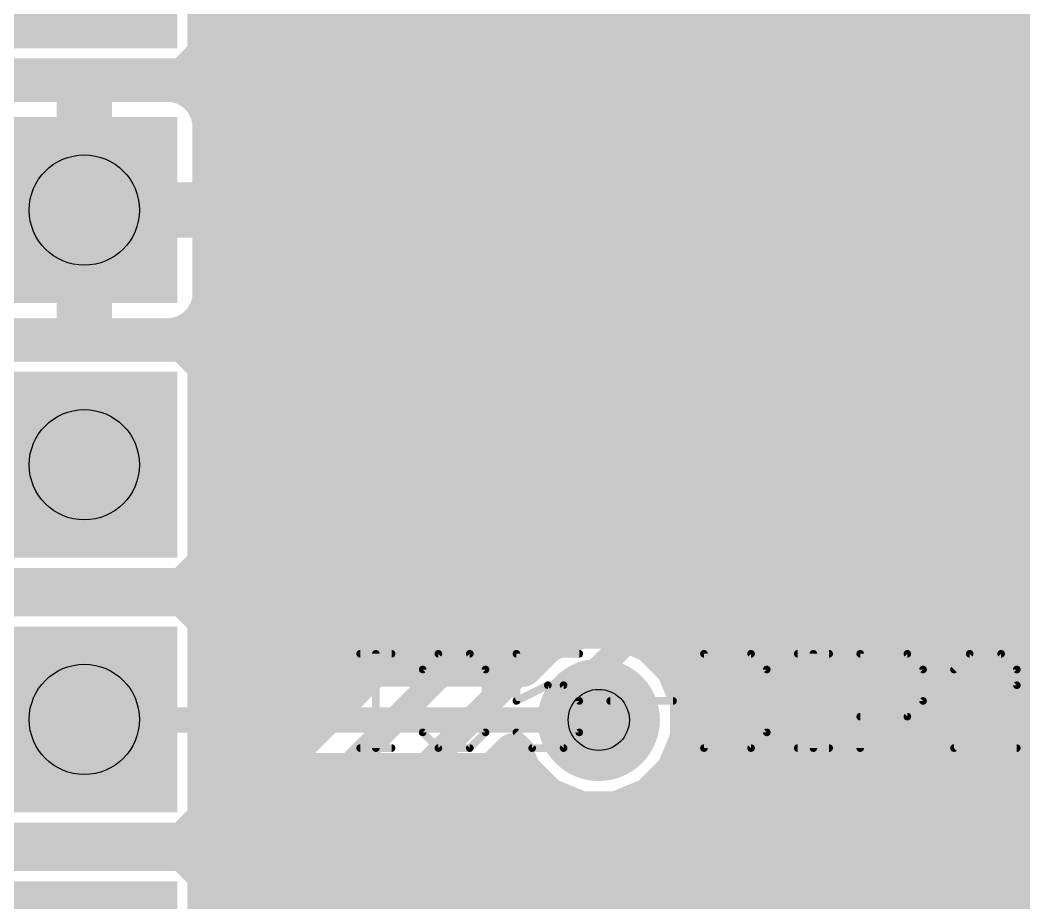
# Model space of a CAD drawing. Extents: x 0 to 10.8, y 0 to 6.1.
# Drawn here: x 4.3677 to 4.762, y 1.9032 to 2.2498 of the extents above; entities that cross this region are included whole.
import ezdxf

# ---------------------------------------------------------------- set-up
doc = ezdxf.new("R2010")
doc.units = 0
for name, color, linetype in [('1', 22, 'CONTINUOUS'), ('116', 253, 'CONTINUOUS'), ('16', 175, 'CONTINUOUS'), ('17', 82, 'CONTINUOUS'), ('18', 82, 'CONTINUOUS'), ('25', 253, 'CONTINUOUS'), ('29', 253, 'CONTINUOUS'), ('30', 253, 'CONTINUOUS'), ('44', 253, 'CONTINUOUS')]:
    doc.layers.add(name, color=color, linetype=linetype)

# ---------------------------------------------------------------- blocks, each defined once
blk = doc.blocks.new('SQUAREP')
blk.add_solid([(-0.5, -0.5), (0.5, -0.5), (-0.5, 0.5), (0.5, 0.5)])
blk = doc.blocks.new('ROUNDV')
at = {"const_width": 0.5}
blk.add_lwpolyline([(0, -0.25, 1), (0, 0.25, 1), (0, -0.25)], format="xyb", dxfattribs=at)

msp = doc.modelspace()

# ---------------------------------------------------------------- linework, layer by layer
at = {"layer": '1'}
for points, const_width in [([(5.229, 2.718697), (4.432996, 1.922693)], 0.016), ([(5.25, 2.71), (4.42, 1.88)], 0.01), ([(5.27, 2.7), (4.465, 1.895)], 0.01), ([(5.29, 2.69), (4.595, 1.995)], 0.01), ([(4.625299, 1.995606), (5.298693, 2.669)], 0.016), ([(4.44139, 2.236087), (4.44139, 2.314303)], 0.016), ([(4.44139, 2.256), (4.766303, 2.256)], 0.016), ([(4.44139, 2.24), (4.750303, 2.24)], 0.016), ([(4.43202, 2.226717), (4.44139, 2.236087)], 0.016), ([(4.353803, 2.226717), (4.43202, 2.226717)], 0.016), ([(4.390079, 2.225673), (4.358059, 2.225673)], 0.016), ([(4.390079, 2.178047), (4.390079, 2.225673)], 0.016), ([(4.390079, 2.224), (4.39574, 2.224)], 0.016), ([(4.427764, 2.225673), (4.39574, 2.225673)], 0.016), ([(4.39574, 2.225673), (4.39574, 2.178047)], 0.016), ([(4.432339, 2.224445), (4.427764, 2.225673)], 0.016), ([(4.436445, 2.222079), (4.432339, 2.224445)], 0.016), ([(4.433114, 2.224), (4.734303, 2.224)], 0.016), ([(4.439795, 2.218728), (4.436445, 2.222079)], 0.016), ([(4.442161, 2.214622), (4.439795, 2.218728)], 0.016), ([(4.44339, 2.210047), (4.442161, 2.214622)], 0.016), ([(4.44339, 2.178024), (4.44339, 2.210047)], 0.016), ([(4.390079, 2.208), (4.39574, 2.208)], 0.016), ([(4.44339, 2.208), (4.718303, 2.208)], 0.016), ([(4.390079, 2.192), (4.39574, 2.192)], 0.016), ([(4.44339, 2.192), (4.702303, 2.192)], 0.016), ([(4.342433, 2.178024), (4.390059, 2.178024)], 0.016), ([(4.390059, 2.178024), (4.390059, 2.172362)], 0.016), ([(4.39574, 2.178047), (4.390079, 2.178047)], 0.016), ([(4.395764, 2.172362), (4.395764, 2.178024)], 0.016), ([(4.395764, 2.178024), (4.44339, 2.178024)], 0.016), ([(4.34139, 2.176), (4.390059, 2.176)], 0.016), ([(4.395764, 2.176), (4.686303, 2.176)], 0.016), ([(4.390059, 2.172362), (4.342433, 2.172362)], 0.016), ([(4.390079, 2.124717), (4.390079, 2.172343)], 0.016), ([(4.390079, 2.172343), (4.39574, 2.172343)], 0.016), ([(4.39574, 2.172343), (4.39574, 2.124717)], 0.016), ([(4.44339, 2.172362), (4.395764, 2.172362)], 0.016), ([(4.44339, 2.140343), (4.44339, 2.172362)], 0.016), ([(4.390079, 2.16), (4.39574, 2.16)], 0.016), ([(4.44339, 2.16), (4.670303, 2.16)], 0.016), ([(4.390079, 2.144), (4.39574, 2.144)], 0.016), ([(4.44339, 2.144), (4.654303, 2.144)], 0.016), ([(4.442161, 2.135768), (4.44339, 2.140343)], 0.016), ([(4.439795, 2.131661), (4.442161, 2.135768)], 0.016), ([(4.436445, 2.128311), (4.439795, 2.131661)], 0.016), ([(4.390079, 2.128), (4.39574, 2.128)], 0.016), ([(4.427764, 2.124717), (4.432339, 2.125945)], 0.016), ([(4.432339, 2.125945), (4.436445, 2.128311)], 0.016), ([(4.435902, 2.128), (4.638303, 2.128)], 0.016), ([(4.757693, 2.128), (5.381752, 2.128)], 0.016), ([(4.43202, 2.123673), (4.353803, 2.123673)], 0.016), ([(4.358059, 2.124717), (4.390079, 2.124717)], 0.016), ([(4.39574, 2.124717), (4.427764, 2.124717)], 0.016), ([(4.44139, 2.114303), (4.43202, 2.123673)], 0.016), ([(4.44139, 2.036087), (4.44139, 2.114303)], 0.016), ([(4.44139, 2.112), (4.622303, 2.112)], 0.016), ([(4.741693, 2.112), (5.446846, 2.112)], 0.016), ([(4.44139, 2.096), (4.606303, 2.096)], 0.016), ([(4.725693, 2.096), (5.430846, 2.096)], 0.016), ([(4.44139, 2.08), (4.590303, 2.08)], 0.016), ([(4.709693, 2.08), (5.414846, 2.08)], 0.016), ([(4.44139, 2.064), (4.574303, 2.064)], 0.016), ([(4.693693, 2.064), (5.398846, 2.064)], 0.016), ([(4.44139, 2.048), (4.558303, 2.048)], 0.016), ([(4.677693, 2.048), (5.382846, 2.048)], 0.016), ([(4.43202, 2.026717), (4.44139, 2.036087)], 0.016), ([(4.437303, 2.032), (4.542303, 2.032)], 0.016), ([(4.661693, 2.032), (5.366846, 2.032)], 0.016), ([(4.353803, 2.026717), (4.43202, 2.026717)], 0.016), ([(4.43202, 2.023673), (4.353803, 2.023673)], 0.016), ([(4.44139, 2.014303), (4.43202, 2.023673)], 0.016), ([(4.439693, 2.016), (4.526303, 2.016)], 0.016), ([(4.645693, 2.016), (5.350846, 2.016)], 0.016), ([(4.44139, 1.936087), (4.44139, 2.014303)], 0.016), ([(4.44139, 2), (4.510303, 2)], 0.016), ([(4.629693, 2), (5.334846, 2)], 0.016), ([(4.625516, 1.99539), (4.625299, 1.995606)], 0.016), ([(4.630996, 1.982161), (4.625516, 1.99539)], 0.016), ([(4.595, 1.995), (4.595, 1.975)], 0.01), ([(4.44139, 1.984), (4.494303, 1.984)], 0.016), ([(4.630236, 1.984), (5.318846, 1.984)], 0.016), ([(4.630996, 1.967835), (4.630996, 1.982161)], 0.016), ([(4.44139, 1.968), (4.478303, 1.968)], 0.016), ([(4.625516, 1.954606), (4.630996, 1.967835)], 0.016), ([(4.630996, 1.968), (5.302846, 1.968)], 0.016), ([(4.485996, 1.886299), (4.5615, 1.961807)], 0.016), ([(4.5615, 1.961807), (4.56448, 1.954606)], 0.016), ([(4.44139, 1.952), (4.462303, 1.952)], 0.016), ([(4.551693, 1.952), (4.567087, 1.952)], 0.016), ([(4.56448, 1.954606), (4.574606, 1.94448)], 0.016), ([(4.61539, 1.94448), (4.625516, 1.954606)], 0.016), ([(4.622909, 1.952), (5.286846, 1.952)], 0.016), ([(4.574606, 1.94448), (4.587835, 1.939)], 0.016), ([(4.602161, 1.939), (4.61539, 1.94448)], 0.016), ([(4.43202, 1.926717), (4.44139, 1.936087)], 0.016), ([(4.587835, 1.939), (4.602161, 1.939)], 0.016), ([(4.441303, 1.936), (4.446303, 1.936)], 0.016), ([(4.535693, 1.936), (5.270846, 1.936)], 0.016), ([(4.353803, 1.926717), (4.43202, 1.926717)], 0.016), ([(4.43202, 1.923673), (4.353803, 1.923673)], 0.016), ([(4.432996, 1.922693), (4.43202, 1.923673)], 0.016), ([(4.519693, 1.92), (5.254846, 1.92)], 0.016), ([(4.503693, 1.904), (5.238846, 1.904)], 0.016)]:
    msp.add_lwpolyline(points, dxfattribs=dict(at, const_width=const_width))
for points, const_width in [([(4.44139, 2.26, 1), (4.44139, 2.252)], 0.008), ([(4.44139, 2.244, 1), (4.44139, 2.236)], 0.008), ([(4.750303, 2.236, 1), (4.750303, 2.244)], 0.008), ([(4.444218, 2.233258, 1), (4.438561, 2.238915)], 0.008), ([(4.43739, 2.236087, 1), (4.44539, 2.236087)], 0.008), ([(4.394079, 2.225673, 1), (4.386079, 2.225673)], 0.008), ([(4.390079, 2.228, 1), (4.390079, 2.22)], 0.008), ([(4.390079, 2.221673, 1), (4.390079, 2.229673)], 0.008), ([(4.39574, 2.229673, 1), (4.39574, 2.221673)], 0.008), ([(4.39974, 2.225673, 1), (4.39174, 2.225673)], 0.008), ([(4.39574, 2.22, 1), (4.39574, 2.228)], 0.008), ([(4.428801, 2.229536, 1), (4.426727, 2.22181)], 0.008), ([(4.427764, 2.221673, 1), (4.427764, 2.229673)], 0.008), ([(4.429191, 2.229545, 1), (4.434848, 2.223888)], 0.008), ([(4.434336, 2.227911, 1), (4.430342, 2.220979)], 0.008), ([(4.433114, 2.228, 1), (4.433114, 2.22)], 0.008), ([(4.431301, 2.220582, 1), (4.433376, 2.228308)], 0.008), ([(4.43202, 2.222717, 1), (4.43202, 2.230717)], 0.008), ([(4.734303, 2.22, 1), (4.734303, 2.228)], 0.008), ([(4.439273, 2.224907, 1), (4.433616, 2.21925)], 0.008), ([(4.434448, 2.218613, 1), (4.438442, 2.225545)], 0.008), ([(4.443261, 2.220725, 1), (4.436329, 2.216731)], 0.008), ([(4.436967, 2.2159, 1), (4.442624, 2.221557)], 0.008), ([(4.446025, 2.215659, 1), (4.438298, 2.213585)], 0.008), ([(4.438696, 2.212625, 1), (4.445627, 2.216619)], 0.008), ([(4.44739, 2.210047, 1), (4.43939, 2.210047)], 0.008), ([(4.390079, 2.212, 1), (4.390079, 2.204)], 0.008), ([(4.39574, 2.204, 1), (4.39574, 2.212)], 0.008), ([(4.44339, 2.212, 1), (4.44339, 2.204)], 0.008), ([(4.439527, 2.20901, 1), (4.447253, 2.211085)], 0.008), ([(4.718303, 2.204, 1), (4.718303, 2.212)], 0.008), ([(4.390079, 2.196, 1), (4.390079, 2.188)], 0.008), ([(4.39574, 2.188, 1), (4.39574, 2.196)], 0.008), ([(4.44339, 2.196, 1), (4.44339, 2.188)], 0.008), ([(4.702303, 2.188, 1), (4.702303, 2.196)], 0.008), ([(4.394059, 2.178024, 1), (4.386059, 2.178024)], 0.008), ([(4.390079, 2.182047, 1), (4.390079, 2.174047)], 0.008), ([(4.390059, 2.174024, 1), (4.390059, 2.182024)], 0.008), ([(4.399764, 2.178024, 1), (4.391764, 2.178024)], 0.008), ([(4.395764, 2.182024, 1), (4.395764, 2.174024)], 0.008), ([(4.39574, 2.174047, 1), (4.39574, 2.182047)], 0.008), ([(4.44339, 2.174024, 1), (4.44339, 2.182024)], 0.008), ([(4.386079, 2.178047, 1), (4.394079, 2.178047)], 0.008), ([(4.390059, 2.172, 1), (4.390059, 2.18)], 0.008), ([(4.39174, 2.178047, 1), (4.39974, 2.178047)], 0.008), ([(4.395764, 2.18, 1), (4.395764, 2.172)], 0.008), ([(4.43939, 2.178024, 1), (4.44739, 2.178024)], 0.008), ([(4.686303, 2.172, 1), (4.686303, 2.18)], 0.008), ([(4.394079, 2.172343, 1), (4.386079, 2.172343)], 0.008), ([(4.390079, 2.176343, 1), (4.390079, 2.168343)], 0.008), ([(4.390059, 2.168362, 1), (4.390059, 2.176362)], 0.008), ([(4.39974, 2.172343, 1), (4.39174, 2.172343)], 0.008), ([(4.395764, 2.176362, 1), (4.395764, 2.168362)], 0.008), ([(4.39574, 2.168343, 1), (4.39574, 2.176343)], 0.008), ([(4.44739, 2.172362, 1), (4.43939, 2.172362)], 0.008), ([(4.44339, 2.168362, 1), (4.44339, 2.176362)], 0.008), ([(4.386059, 2.172362, 1), (4.394059, 2.172362)], 0.008), ([(4.391764, 2.172362, 1), (4.399764, 2.172362)], 0.008), ([(4.390079, 2.164, 1), (4.390079, 2.156)], 0.008), ([(4.39574, 2.156, 1), (4.39574, 2.164)], 0.008), ([(4.44339, 2.164, 1), (4.44339, 2.156)], 0.008), ([(4.670303, 2.156, 1), (4.670303, 2.164)], 0.008), ([(4.390079, 2.148, 1), (4.390079, 2.14)], 0.008), ([(4.39574, 2.14, 1), (4.39574, 2.148)], 0.008), ([(4.44339, 2.148, 1), (4.44339, 2.14)], 0.008), ([(4.654303, 2.14, 1), (4.654303, 2.148)], 0.008), ([(4.447253, 2.139305, 1), (4.439527, 2.14138)], 0.008), ([(4.445627, 2.133771, 1), (4.438696, 2.137765)], 0.008), ([(4.43939, 2.140343, 1), (4.44739, 2.140343)], 0.008), ([(4.436329, 2.133658, 1), (4.443261, 2.129664)], 0.008), ([(4.442624, 2.128833, 1), (4.436967, 2.13449)], 0.008), ([(4.438298, 2.136805, 1), (4.446025, 2.13473)], 0.008), ([(4.390079, 2.132, 1), (4.390079, 2.124)], 0.008), ([(4.39574, 2.124, 1), (4.39574, 2.132)], 0.008), ([(4.430342, 2.129411, 1), (4.434336, 2.122479)], 0.008), ([(4.433376, 2.122082, 1), (4.431301, 2.129808)], 0.008), ([(4.435902, 2.132, 1), (4.435902, 2.124)], 0.008), ([(4.433616, 2.131139, 1), (4.439273, 2.125483)], 0.008), ([(4.438442, 2.124845, 1), (4.434448, 2.131777)], 0.008), ([(4.638303, 2.124, 1), (4.638303, 2.132)], 0.008), ([(4.757693, 2.132, 1), (4.757693, 2.124)], 0.008), ([(4.390079, 2.120717, 1), (4.390079, 2.128717)], 0.008), ([(4.39574, 2.128717, 1), (4.39574, 2.120717)], 0.008), ([(4.426727, 2.12858, 1), (4.428801, 2.120853)], 0.008), ([(4.427764, 2.120717, 1), (4.427764, 2.128717)], 0.008), ([(4.434848, 2.126502, 1), (4.429191, 2.120845)], 0.008), ([(4.43202, 2.119673, 1), (4.43202, 2.127673)], 0.008), ([(4.386079, 2.124717, 1), (4.394079, 2.124717)], 0.008), ([(4.39174, 2.124717, 1), (4.39974, 2.124717)], 0.008), ([(4.44539, 2.114303, 1), (4.43739, 2.114303)], 0.008), ([(4.44139, 2.116, 1), (4.44139, 2.108)], 0.008), ([(4.438561, 2.111475, 1), (4.444218, 2.117132)], 0.008), ([(4.622303, 2.108, 1), (4.622303, 2.116)], 0.008), ([(4.741693, 2.116, 1), (4.741693, 2.108)], 0.008), ([(4.44139, 2.1, 1), (4.44139, 2.092)], 0.008), ([(4.606303, 2.092, 1), (4.606303, 2.1)], 0.008), ([(4.725693, 2.1, 1), (4.725693, 2.092)], 0.008), ([(4.44139, 2.084, 1), (4.44139, 2.076)], 0.008), ([(4.590303, 2.076, 1), (4.590303, 2.084)], 0.008), ([(4.709693, 2.084, 1), (4.709693, 2.076)], 0.008), ([(4.44139, 2.068, 1), (4.44139, 2.06)], 0.008), ([(4.574303, 2.06, 1), (4.574303, 2.068)], 0.008), ([(4.693693, 2.068, 1), (4.693693, 2.06)], 0.008), ([(4.44139, 2.052, 1), (4.44139, 2.044)], 0.008), ([(4.558303, 2.044, 1), (4.558303, 2.052)], 0.008), ([(4.677693, 2.052, 1), (4.677693, 2.044)], 0.008), ([(4.444218, 2.033258, 1), (4.438561, 2.038915)], 0.008), ([(4.437303, 2.036, 1), (4.437303, 2.028)], 0.008), ([(4.43739, 2.036087, 1), (4.44539, 2.036087)], 0.008), ([(4.542303, 2.028, 1), (4.542303, 2.036)], 0.008), ([(4.661693, 2.036, 1), (4.661693, 2.028)], 0.008), ([(4.43202, 2.022717, 1), (4.43202, 2.030717)], 0.008), ([(4.429191, 2.029545, 1), (4.434848, 2.023888)], 0.008), ([(4.434848, 2.026502, 1), (4.429191, 2.020845)], 0.008), ([(4.43202, 2.019673, 1), (4.43202, 2.027673)], 0.008), ([(4.439693, 2.02, 1), (4.439693, 2.012)], 0.008), ([(4.526303, 2.012, 1), (4.526303, 2.02)], 0.008), ([(4.645693, 2.02, 1), (4.645693, 2.012)], 0.008), ([(4.44539, 2.014303, 1), (4.43739, 2.014303)], 0.008), ([(4.438561, 2.011475, 1), (4.444218, 2.017132)], 0.008), ([(4.44139, 2.004, 1), (4.44139, 1.996)], 0.008), ([(4.510303, 1.996, 1), (4.510303, 2.004)], 0.008), ([(4.629693, 2.004, 1), (4.629693, 1.996)], 0.008), ([(4.628128, 1.998435, 1), (4.622471, 1.992778)], 0.008), ([(4.629211, 1.996921, 1), (4.62182, 1.993859)], 0.008), ([(4.5975, 1.995, 1), (4.5925, 1.995)], 0.005), ([(4.593232, 1.996768, 1), (4.596768, 1.993232)], 0.005), ([(4.622471, 1.998435, 1), (4.628128, 1.992778)], 0.008), ([(4.622687, 1.992561, 1), (4.628344, 1.998218)], 0.008), ([(4.44139, 1.988, 1), (4.44139, 1.98)], 0.008), ([(4.494303, 1.98, 1), (4.494303, 1.988)], 0.008), ([(4.630236, 1.988, 1), (4.630236, 1.98)], 0.008), ([(4.634996, 1.982161, 1), (4.626996, 1.982161)], 0.008), ([(4.627301, 1.98063, 1), (4.634691, 1.983692)], 0.008), ([(4.44139, 1.972, 1), (4.44139, 1.964)], 0.008), ([(4.478303, 1.964, 1), (4.478303, 1.972)], 0.008), ([(4.5925, 1.975, 1), (4.5975, 1.975)], 0.005), ([(4.630996, 1.972, 1), (4.630996, 1.964)], 0.008), ([(4.634691, 1.966304, 1), (4.627301, 1.969366)], 0.008), ([(4.626996, 1.967835, 1), (4.634996, 1.967835)], 0.008), ([(4.565196, 1.963337, 1), (4.557804, 1.960277)], 0.008), ([(4.564329, 1.958979, 1), (4.558671, 1.964635)], 0.008), ([(4.44139, 1.956, 1), (4.44139, 1.948)], 0.008), ([(4.462303, 1.948, 1), (4.462303, 1.956)], 0.008), ([(4.551693, 1.956, 1), (4.551693, 1.948)], 0.008), ([(4.567309, 1.957435, 1), (4.561652, 1.951778)], 0.008), ([(4.560784, 1.953077, 1), (4.568176, 1.956136)], 0.008), ([(4.567087, 1.948, 1), (4.567087, 1.956)], 0.008), ([(4.622909, 1.956, 1), (4.622909, 1.948)], 0.008), ([(4.62182, 1.956137, 1), (4.629211, 1.953075)], 0.008), ([(4.628344, 1.951778, 1), (4.622687, 1.957435)], 0.008), ([(4.576137, 1.948176, 1), (4.573075, 1.940785)], 0.008), ([(4.616921, 1.940785, 1), (4.613859, 1.948176)], 0.008), ([(4.571778, 1.941652, 1), (4.577435, 1.947309)], 0.008), ([(4.612561, 1.947309, 1), (4.618218, 1.941652)], 0.008), ([(4.444218, 1.933258, 1), (4.438561, 1.938915)], 0.008), ([(4.587835, 1.943, 1), (4.587835, 1.935)], 0.008), ([(4.586304, 1.935305, 1), (4.589366, 1.942695)], 0.008), ([(4.60063, 1.942695, 1), (4.603692, 1.935305)], 0.008), ([(4.602161, 1.935, 1), (4.602161, 1.943)], 0.008), ([(4.441303, 1.94, 1), (4.441303, 1.932)], 0.008), ([(4.43739, 1.936087, 1), (4.44539, 1.936087)], 0.008), ([(4.446303, 1.932, 1), (4.446303, 1.94)], 0.008), ([(4.535693, 1.94, 1), (4.535693, 1.932)], 0.008), ([(4.429191, 1.929545, 1), (4.434848, 1.923888)], 0.008), ([(4.43202, 1.922717, 1), (4.43202, 1.930717)], 0.008), ([(4.434854, 1.926496, 1), (4.429186, 1.92085)], 0.008), ([(4.430168, 1.925521, 1), (4.435824, 1.919864)], 0.008), ([(4.430162, 1.91987, 1), (4.43583, 1.925516)], 0.008), ([(4.43202, 1.919673, 1), (4.43202, 1.927673)], 0.008), ([(4.519693, 1.924, 1), (4.519693, 1.916)], 0.008), ([(4.503693, 1.908, 1), (4.503693, 1.9)], 0.008)]:
    msp.add_lwpolyline(points, format="xyb", dxfattribs=dict(at, const_width=const_width))
at = {"layer": '116'}
for points, const_width in [([(4.392913, 2.160433, 1), (4.392913, 2.189961, 1), (4.392913, 2.160433)], 0.017717), ([(4.392913, 2.060433, 1), (4.392913, 2.089961, 1), (4.392913, 2.060433)], 0.017717), ([(4.392913, 1.960433, 1), (4.392913, 1.989961, 1), (4.392913, 1.960433)], 0.017717), ([(4.595, 1.965079, 1), (4.595, 1.984921, 1), (4.595, 1.965079)], 0.008071)]:
    msp.add_lwpolyline(points, format="xyb", dxfattribs=dict(at, const_width=const_width))
at = {"layer": '16'}
for points, const_width in [([(4.44139, 2.236087), (4.44139, 2.314303)], 0.016), ([(4.44139, 2.256), (5.27, 2.256)], 0.016), ([(4.44139, 2.24), (5.270665, 2.24)], 0.016), ([(4.43202, 2.226717), (4.44139, 2.236087)], 0.016), ([(4.353803, 2.226717), (4.43202, 2.226717)], 0.016), ([(4.390079, 2.225673), (4.358059, 2.225673)], 0.016), ([(4.390079, 2.178047), (4.390079, 2.225673)], 0.016), ([(4.390079, 2.224), (4.39574, 2.224)], 0.016), ([(4.427764, 2.225673), (4.39574, 2.225673)], 0.016), ([(4.39574, 2.225673), (4.39574, 2.178047)], 0.016), ([(4.432339, 2.224445), (4.427764, 2.225673)], 0.016), ([(4.436445, 2.222079), (4.432339, 2.224445)], 0.016), ([(4.433114, 2.224), (5.274953, 2.224)], 0.016), ([(4.439795, 2.218728), (4.436445, 2.222079)], 0.016), ([(4.442161, 2.214622), (4.439795, 2.218728)], 0.016), ([(4.44339, 2.210047), (4.442161, 2.214622)], 0.016), ([(4.44339, 2.178024), (4.44339, 2.210047)], 0.016), ([(4.390079, 2.208), (4.39574, 2.208)], 0.016), ([(4.44339, 2.208), (5.279441, 2.208)], 0.016), ([(4.390079, 2.192), (4.39574, 2.192)], 0.016), ([(4.44339, 2.192), (5.288681, 2.192)], 0.016), ([(4.342433, 2.178024), (4.390059, 2.178024)], 0.016), ([(4.390059, 2.178024), (4.390059, 2.172362)], 0.016), ([(4.39574, 2.178047), (4.390079, 2.178047)], 0.016), ([(4.395764, 2.172362), (4.395764, 2.178024)], 0.016), ([(4.395764, 2.178024), (4.44339, 2.178024)], 0.016), ([(4.34139, 2.176), (4.390059, 2.176)], 0.016), ([(4.395764, 2.176), (5.298906, 2.176)], 0.016), ([(4.390059, 2.172362), (4.342433, 2.172362)], 0.016), ([(4.390079, 2.124717), (4.390079, 2.172343)], 0.016), ([(4.390079, 2.172343), (4.39574, 2.172343)], 0.016), ([(4.39574, 2.172343), (4.39574, 2.124717)], 0.016), ([(4.44339, 2.172362), (4.395764, 2.172362)], 0.016), ([(4.44339, 2.140343), (4.44339, 2.172362)], 0.016), ([(4.390079, 2.16), (4.39574, 2.16)], 0.016), ([(4.44339, 2.16), (5.314906, 2.16)], 0.016), ([(4.390079, 2.144), (4.39574, 2.144)], 0.016), ([(4.44339, 2.144), (5.337909, 2.144)], 0.016), ([(4.442161, 2.135768), (4.44339, 2.140343)], 0.016), ([(4.439795, 2.131661), (4.442161, 2.135768)], 0.016), ([(4.436445, 2.128311), (4.439795, 2.131661)], 0.016), ([(4.390079, 2.128), (4.39574, 2.128)], 0.016), ([(4.427764, 2.124717), (4.432339, 2.125945)], 0.016), ([(4.432339, 2.125945), (4.436445, 2.128311)], 0.016), ([(4.435902, 2.128), (5.381752, 2.128)], 0.016), ([(4.43202, 2.123673), (4.353803, 2.123673)], 0.016), ([(4.358059, 2.124717), (4.390079, 2.124717)], 0.016), ([(4.39574, 2.124717), (4.427764, 2.124717)], 0.016), ([(4.44139, 2.114303), (4.43202, 2.123673)], 0.016), ([(4.44139, 2.036087), (4.44139, 2.114303)], 0.016), ([(4.44139, 2.112), (7.978299, 2.112)], 0.016), ([(4.44139, 2.096), (7.994299, 2.096)], 0.016), ([(4.44139, 2.08), (8.010299, 2.08)], 0.016), ([(4.44139, 2.064), (8.026299, 2.064)], 0.016), ([(4.44139, 2.048), (8.042299, 2.048)], 0.016), ([(4.43202, 2.026717), (4.44139, 2.036087)], 0.016), ([(4.437303, 2.032), (8.058299, 2.032)], 0.016), ([(4.353803, 2.026717), (4.43202, 2.026717)], 0.016), ([(4.43202, 2.023673), (4.353803, 2.023673)], 0.016), ([(4.44139, 2.014303), (4.43202, 2.023673)], 0.016), ([(4.439693, 2.016), (8.074299, 2.016)], 0.016), ([(4.44139, 1.995996), (4.44139, 2.014303)], 0.016), ([(4.587835, 2.010996), (4.574606, 2.005516)], 0.016), ([(4.602161, 2.010996), (4.587835, 2.010996)], 0.016), ([(4.61539, 2.005516), (4.602161, 2.010996)], 0.016), ([(4.574606, 2.005516), (4.565087, 1.995996)], 0.016), ([(4.625516, 1.99539), (4.61539, 2.005516)], 0.016), ([(4.44139, 2), (4.569091, 2)], 0.016), ([(4.620906, 2), (8.090299, 2)], 0.016), ([(4.565087, 1.995996), (4.44139, 1.995996)], 0.016), ([(4.630996, 1.982161), (4.625516, 1.99539)], 0.016), ([(4.630236, 1.984), (8.106299, 1.984)], 0.016), ([(4.630996, 1.967835), (4.630996, 1.982161)], 0.016), ([(4.395, 1.975), (4.392913, 1.975197)], 0.01), ([(4.595, 1.975), (4.395, 1.975)], 0.01), ([(4.625516, 1.954606), (4.630996, 1.967835)], 0.016), ([(4.630996, 1.968), (8.122299, 1.968)], 0.016), ([(4.44139, 1.936087), (4.44139, 1.954)], 0.016), ([(4.44139, 1.954), (4.565087, 1.954)], 0.016), ([(4.44139, 1.952), (4.567087, 1.952)], 0.016), ([(4.565087, 1.954), (4.574606, 1.94448)], 0.016), ([(4.61539, 1.94448), (4.625516, 1.954606)], 0.016), ([(4.622909, 1.952), (8.138299, 1.952)], 0.016), ([(4.574606, 1.94448), (4.587835, 1.939)], 0.016), ([(4.602161, 1.939), (4.61539, 1.94448)], 0.016), ([(4.43202, 1.926717), (4.44139, 1.936087)], 0.016), ([(4.587835, 1.939), (4.602161, 1.939)], 0.016), ([(4.441303, 1.936), (8.154299, 1.936)], 0.016), ([(4.353803, 1.926717), (4.43202, 1.926717)], 0.016), ([(4.43202, 1.923673), (4.353803, 1.923673)], 0.016), ([(4.44139, 1.914303), (4.43202, 1.923673)], 0.016), ([(4.435693, 1.92), (8.170299, 1.92)], 0.016), ([(4.44139, 1.836087), (4.44139, 1.914303)], 0.016), ([(4.44139, 1.904), (8.186299, 1.904)], 0.016)]:
    msp.add_lwpolyline(points, dxfattribs=dict(at, const_width=const_width))
for points, const_width in [([(4.44139, 2.26, 1), (4.44139, 2.252)], 0.008), ([(4.44139, 2.244, 1), (4.44139, 2.236)], 0.008), ([(4.444218, 2.233258, 1), (4.438561, 2.238915)], 0.008), ([(4.43739, 2.236087, 1), (4.44539, 2.236087)], 0.008), ([(4.394079, 2.225673, 1), (4.386079, 2.225673)], 0.008), ([(4.390079, 2.228, 1), (4.390079, 2.22)], 0.008), ([(4.390079, 2.221673, 1), (4.390079, 2.229673)], 0.008), ([(4.39574, 2.229673, 1), (4.39574, 2.221673)], 0.008), ([(4.39974, 2.225673, 1), (4.39174, 2.225673)], 0.008), ([(4.39574, 2.22, 1), (4.39574, 2.228)], 0.008), ([(4.428801, 2.229536, 1), (4.426727, 2.22181)], 0.008), ([(4.427764, 2.221673, 1), (4.427764, 2.229673)], 0.008), ([(4.429191, 2.229545, 1), (4.434848, 2.223888)], 0.008), ([(4.434336, 2.227911, 1), (4.430342, 2.220979)], 0.008), ([(4.433114, 2.228, 1), (4.433114, 2.22)], 0.008), ([(4.431301, 2.220582, 1), (4.433376, 2.228308)], 0.008), ([(4.43202, 2.222717, 1), (4.43202, 2.230717)], 0.008), ([(4.439273, 2.224907, 1), (4.433616, 2.21925)], 0.008), ([(4.434448, 2.218613, 1), (4.438442, 2.225545)], 0.008), ([(4.443261, 2.220725, 1), (4.436329, 2.216731)], 0.008), ([(4.436967, 2.2159, 1), (4.442624, 2.221557)], 0.008), ([(4.446025, 2.215659, 1), (4.438298, 2.213585)], 0.008), ([(4.438696, 2.212625, 1), (4.445627, 2.216619)], 0.008), ([(4.44739, 2.210047, 1), (4.43939, 2.210047)], 0.008), ([(4.390079, 2.212, 1), (4.390079, 2.204)], 0.008), ([(4.39574, 2.204, 1), (4.39574, 2.212)], 0.008), ([(4.44339, 2.212, 1), (4.44339, 2.204)], 0.008), ([(4.439527, 2.20901, 1), (4.447253, 2.211085)], 0.008), ([(4.390079, 2.196, 1), (4.390079, 2.188)], 0.008), ([(4.39574, 2.188, 1), (4.39574, 2.196)], 0.008), ([(4.44339, 2.196, 1), (4.44339, 2.188)], 0.008), ([(4.394059, 2.178024, 1), (4.386059, 2.178024)], 0.008), ([(4.390079, 2.182047, 1), (4.390079, 2.174047)], 0.008), ([(4.390059, 2.174024, 1), (4.390059, 2.182024)], 0.008), ([(4.399764, 2.178024, 1), (4.391764, 2.178024)], 0.008), ([(4.395764, 2.182024, 1), (4.395764, 2.174024)], 0.008), ([(4.39574, 2.174047, 1), (4.39574, 2.182047)], 0.008), ([(4.44339, 2.174024, 1), (4.44339, 2.182024)], 0.008), ([(4.386079, 2.178047, 1), (4.394079, 2.178047)], 0.008), ([(4.390059, 2.172, 1), (4.390059, 2.18)], 0.008), ([(4.39174, 2.178047, 1), (4.39974, 2.178047)], 0.008), ([(4.395764, 2.18, 1), (4.395764, 2.172)], 0.008), ([(4.43939, 2.178024, 1), (4.44739, 2.178024)], 0.008), ([(4.394079, 2.172343, 1), (4.386079, 2.172343)], 0.008), ([(4.390079, 2.176343, 1), (4.390079, 2.168343)], 0.008), ([(4.390059, 2.168362, 1), (4.390059, 2.176362)], 0.008), ([(4.39974, 2.172343, 1), (4.39174, 2.172343)], 0.008), ([(4.395764, 2.176362, 1), (4.395764, 2.168362)], 0.008), ([(4.39574, 2.168343, 1), (4.39574, 2.176343)], 0.008), ([(4.44739, 2.172362, 1), (4.43939, 2.172362)], 0.008), ([(4.44339, 2.168362, 1), (4.44339, 2.176362)], 0.008), ([(4.386059, 2.172362, 1), (4.394059, 2.172362)], 0.008), ([(4.391764, 2.172362, 1), (4.399764, 2.172362)], 0.008), ([(4.390079, 2.164, 1), (4.390079, 2.156)], 0.008), ([(4.39574, 2.156, 1), (4.39574, 2.164)], 0.008), ([(4.44339, 2.164, 1), (4.44339, 2.156)], 0.008), ([(4.390079, 2.148, 1), (4.390079, 2.14)], 0.008), ([(4.39574, 2.14, 1), (4.39574, 2.148)], 0.008), ([(4.44339, 2.148, 1), (4.44339, 2.14)], 0.008), ([(4.447253, 2.139305, 1), (4.439527, 2.14138)], 0.008), ([(4.445627, 2.133771, 1), (4.438696, 2.137765)], 0.008), ([(4.43939, 2.140343, 1), (4.44739, 2.140343)], 0.008), ([(4.436329, 2.133658, 1), (4.443261, 2.129664)], 0.008), ([(4.442624, 2.128833, 1), (4.436967, 2.13449)], 0.008), ([(4.438298, 2.136805, 1), (4.446025, 2.13473)], 0.008), ([(4.390079, 2.132, 1), (4.390079, 2.124)], 0.008), ([(4.39574, 2.124, 1), (4.39574, 2.132)], 0.008), ([(4.430342, 2.129411, 1), (4.434336, 2.122479)], 0.008), ([(4.433376, 2.122082, 1), (4.431301, 2.129808)], 0.008), ([(4.435902, 2.132, 1), (4.435902, 2.124)], 0.008), ([(4.433616, 2.131139, 1), (4.439273, 2.125483)], 0.008), ([(4.438442, 2.124845, 1), (4.434448, 2.131777)], 0.008), ([(4.390079, 2.120717, 1), (4.390079, 2.128717)], 0.008), ([(4.39574, 2.128717, 1), (4.39574, 2.120717)], 0.008), ([(4.426727, 2.12858, 1), (4.428801, 2.120853)], 0.008), ([(4.427764, 2.120717, 1), (4.427764, 2.128717)], 0.008), ([(4.434848, 2.126502, 1), (4.429191, 2.120845)], 0.008), ([(4.43202, 2.119673, 1), (4.43202, 2.127673)], 0.008), ([(4.386079, 2.124717, 1), (4.394079, 2.124717)], 0.008), ([(4.39174, 2.124717, 1), (4.39974, 2.124717)], 0.008), ([(4.44539, 2.114303, 1), (4.43739, 2.114303)], 0.008), ([(4.44139, 2.116, 1), (4.44139, 2.108)], 0.008), ([(4.438561, 2.111475, 1), (4.444218, 2.117132)], 0.008), ([(4.44139, 2.1, 1), (4.44139, 2.092)], 0.008), ([(4.44139, 2.084, 1), (4.44139, 2.076)], 0.008), ([(4.44139, 2.068, 1), (4.44139, 2.06)], 0.008), ([(4.44139, 2.052, 1), (4.44139, 2.044)], 0.008), ([(4.444218, 2.033258, 1), (4.438561, 2.038915)], 0.008), ([(4.437303, 2.036, 1), (4.437303, 2.028)], 0.008), ([(4.43739, 2.036087, 1), (4.44539, 2.036087)], 0.008), ([(4.43202, 2.022717, 1), (4.43202, 2.030717)], 0.008), ([(4.429191, 2.029545, 1), (4.434848, 2.023888)], 0.008), ([(4.434848, 2.026502, 1), (4.429191, 2.020845)], 0.008), ([(4.43202, 2.019673, 1), (4.43202, 2.027673)], 0.008), ([(4.439693, 2.02, 1), (4.439693, 2.012)], 0.008), ([(4.44539, 2.014303, 1), (4.43739, 2.014303)], 0.008), ([(4.438561, 2.011475, 1), (4.444218, 2.017132)], 0.008), ([(4.587835, 2.014996, 1), (4.587835, 2.006996)], 0.008), ([(4.589366, 2.007301, 1), (4.586304, 2.014691)], 0.008), ([(4.603692, 2.014691, 1), (4.60063, 2.007301)], 0.008), ([(4.602161, 2.006996, 1), (4.602161, 2.014996)], 0.008), ([(4.573075, 2.009211, 1), (4.576137, 2.00182)], 0.008), ([(4.577435, 2.002687, 1), (4.571778, 2.008344)], 0.008), ([(4.618218, 2.008344, 1), (4.612561, 2.002687)], 0.008), ([(4.613859, 2.00182, 1), (4.616921, 2.009211)], 0.008), ([(4.44139, 2.004, 1), (4.44139, 1.996)], 0.008), ([(4.569091, 1.996, 1), (4.569091, 2.004)], 0.008), ([(4.620906, 2.004, 1), (4.620906, 1.996)], 0.008), ([(4.44139, 1.999996, 1), (4.44139, 1.991996)], 0.008), ([(4.565087, 1.991996, 1), (4.565087, 1.999996)], 0.008), ([(4.629211, 1.996921, 1), (4.62182, 1.993859)], 0.008), ([(4.43739, 1.995996, 1), (4.44539, 1.995996)], 0.008), ([(4.562258, 1.998824, 1), (4.567915, 1.993168)], 0.008), ([(4.622687, 1.992561, 1), (4.628344, 1.998218)], 0.008), ([(4.630236, 1.988, 1), (4.630236, 1.98)], 0.008), ([(4.634996, 1.982161, 1), (4.626996, 1.982161)], 0.008), ([(4.627301, 1.98063, 1), (4.634691, 1.983692)], 0.008), ([(4.393148, 1.977686, 1), (4.392679, 1.972708)], 0.005), ([(4.395, 1.9775, 1), (4.395, 1.9725)], 0.005), ([(4.394765, 1.972511, 1), (4.395235, 1.977489)], 0.005), ([(4.595, 1.9725, 1), (4.595, 1.9775)], 0.005), ([(4.630996, 1.972, 1), (4.630996, 1.964)], 0.008), ([(4.634691, 1.966304, 1), (4.627301, 1.969366)], 0.008), ([(4.626996, 1.967835, 1), (4.634996, 1.967835)], 0.008), ([(4.44539, 1.954, 1), (4.43739, 1.954)], 0.008), ([(4.44139, 1.958, 1), (4.44139, 1.95)], 0.008), ([(4.44139, 1.956, 1), (4.44139, 1.948)], 0.008), ([(4.567915, 1.956828, 1), (4.562258, 1.951172)], 0.008), ([(4.565087, 1.95, 1), (4.565087, 1.958)], 0.008), ([(4.567087, 1.948, 1), (4.567087, 1.956)], 0.008), ([(4.622909, 1.956, 1), (4.622909, 1.948)], 0.008), ([(4.62182, 1.956137, 1), (4.629211, 1.953075)], 0.008), ([(4.628344, 1.951778, 1), (4.622687, 1.957435)], 0.008), ([(4.576137, 1.948176, 1), (4.573075, 1.940785)], 0.008), ([(4.616921, 1.940785, 1), (4.613859, 1.948176)], 0.008), ([(4.571778, 1.941652, 1), (4.577435, 1.947309)], 0.008), ([(4.612561, 1.947309, 1), (4.618218, 1.941652)], 0.008), ([(4.444218, 1.933258, 1), (4.438561, 1.938915)], 0.008), ([(4.587835, 1.943, 1), (4.587835, 1.935)], 0.008), ([(4.586304, 1.935305, 1), (4.589366, 1.942695)], 0.008), ([(4.60063, 1.942695, 1), (4.603692, 1.935305)], 0.008), ([(4.602161, 1.935, 1), (4.602161, 1.943)], 0.008), ([(4.441303, 1.94, 1), (4.441303, 1.932)], 0.008), ([(4.43739, 1.936087, 1), (4.44539, 1.936087)], 0.008), ([(4.429191, 1.929545, 1), (4.434848, 1.923888)], 0.008), ([(4.43202, 1.922717, 1), (4.43202, 1.930717)], 0.008), ([(4.434848, 1.926502, 1), (4.429191, 1.920845)], 0.008), ([(4.43202, 1.919673, 1), (4.43202, 1.927673)], 0.008), ([(4.435693, 1.924, 1), (4.435693, 1.916)], 0.008), ([(4.44539, 1.914303, 1), (4.43739, 1.914303)], 0.008), ([(4.438561, 1.911475, 1), (4.444218, 1.917132)], 0.008), ([(4.44139, 1.908, 1), (4.44139, 1.9)], 0.008)]:
    msp.add_lwpolyline(points, format="xyb", dxfattribs=dict(at, const_width=const_width))
at = {"layer": '25', "const_width": 0.003}
for points in [[(4.501268, 2.000972), (4.51361, 2.000972)], [(4.507437, 1.963941), (4.507437, 2.000972)], [(4.531988, 2.000972), (4.525819, 1.994799)], [(4.544335, 2.000972), (4.531988, 2.000972)], [(4.550504, 1.994799), (4.544335, 2.000972)], [(4.587335, 2.000972), (4.56265, 2.000972)], [(4.56265, 2.000972), (4.56265, 1.982457)], [(4.636311, 2.000972), (4.636311, 1.963941)], [(4.654827, 2.000972), (4.636311, 2.000972)], [(4.660996, 1.994799), (4.654827, 2.000972)], [(4.673142, 2.000972), (4.685484, 2.000972)], [(4.679311, 1.963941), (4.679311, 2.000972)], [(4.697693, 1.963941), (4.697693, 2.000972)], [(4.697693, 2.000972), (4.716209, 2.000972)], [(4.716209, 2.000972), (4.722378, 1.994799)], [(4.740693, 2.000972), (4.734524, 1.994799)], [(4.753039, 2.000972), (4.740693, 2.000972)], [(4.759209, 1.994799), (4.753039, 2.000972)], [(4.525819, 1.994799), (4.525819, 1.97011)], [(4.550504, 1.97011), (4.550504, 1.994799)], [(4.660996, 1.97011), (4.660996, 1.994799)], [(4.722378, 1.994799), (4.722378, 1.982457)], [(4.759209, 1.988626), (4.759209, 1.994799)], [(4.56265, 1.982457), (4.574992, 1.988626)], [(4.574992, 1.988626), (4.581165, 1.988626)], [(4.581165, 1.988626), (4.587335, 1.982457)], [(4.734524, 1.963941), (4.759209, 1.988626)], [(4.587335, 1.982457), (4.587335, 1.97011)], [(4.59948, 1.982457), (4.624165, 1.982457)], [(4.722378, 1.982457), (4.716209, 1.976283)], [(4.716209, 1.976283), (4.697693, 1.976283)], [(4.525819, 1.97011), (4.531988, 1.963941)], [(4.544335, 1.963941), (4.550504, 1.97011)], [(4.568819, 1.963941), (4.56265, 1.97011)], [(4.587335, 1.97011), (4.581165, 1.963941)], [(4.654827, 1.963941), (4.660996, 1.97011)], [(4.501268, 1.963941), (4.51361, 1.963941)], [(4.531988, 1.963941), (4.544335, 1.963941)], [(4.581165, 1.963941), (4.568819, 1.963941)], [(4.636311, 1.963941), (4.654827, 1.963941)], [(4.673142, 1.963941), (4.685484, 1.963941)], [(4.759209, 1.963941), (4.734524, 1.963941)]]:
    msp.add_lwpolyline(points, dxfattribs=at)
at = {"layer": '25', "const_width": 0.0015}
for points in [[(4.501268, 2.001722, 1), (4.501268, 2.000222)], [(4.508187, 2.000972, 1), (4.506687, 2.000972)], [(4.51361, 2.000222, 1), (4.51361, 2.001722)], [(4.531988, 2.001722, 1), (4.531988, 2.000222)], [(4.532519, 2.000442, 1), (4.531458, 2.001503)], [(4.544865, 2.001503, 1), (4.543804, 2.000442)], [(4.544335, 2.000222, 1), (4.544335, 2.001722)], [(4.56265, 2.001722, 1), (4.56265, 2.000222)], [(4.5634, 2.000972, 1), (4.5619, 2.000972)], [(4.587335, 2.000222, 1), (4.587335, 2.001722)], [(4.637061, 2.000972, 1), (4.635561, 2.000972)], [(4.636311, 2.001722, 1), (4.636311, 2.000222)], [(4.655357, 2.001503, 1), (4.654296, 2.000442)], [(4.654827, 2.000222, 1), (4.654827, 2.001722)], [(4.673142, 2.001722, 1), (4.673142, 2.000222)], [(4.680061, 2.000972, 1), (4.678561, 2.000972)], [(4.685484, 2.000222, 1), (4.685484, 2.001722)], [(4.698443, 2.000972, 1), (4.696943, 2.000972)], [(4.697693, 2.001722, 1), (4.697693, 2.000222)], [(4.716739, 2.001503, 1), (4.715678, 2.000442)], [(4.716209, 2.000222, 1), (4.716209, 2.001722)], [(4.740693, 2.001722, 1), (4.740693, 2.000222)], [(4.741223, 2.000442, 1), (4.740162, 2.001503)], [(4.75357, 2.001503, 1), (4.752509, 2.000442)], [(4.753039, 2.000222, 1), (4.753039, 2.001722)], [(4.526569, 1.994799, 1), (4.525069, 1.994799)], [(4.525288, 1.995329, 1), (4.526349, 1.994269)], [(4.551254, 1.994799, 1), (4.549754, 1.994799)], [(4.549973, 1.994269, 1), (4.551034, 1.995329)], [(4.661746, 1.994799, 1), (4.660246, 1.994799)], [(4.660466, 1.994269, 1), (4.661527, 1.995329)], [(4.723128, 1.994799, 1), (4.721628, 1.994799)], [(4.721847, 1.994269, 1), (4.722908, 1.995329)], [(4.733993, 1.995329, 1), (4.735054, 1.994269)], [(4.759959, 1.994799, 1), (4.758459, 1.994799)], [(4.758678, 1.994269, 1), (4.759739, 1.995329)], [(4.574992, 1.989376, 1), (4.574992, 1.987876)], [(4.575327, 1.987955, 1), (4.574657, 1.989297)], [(4.581696, 1.989156, 1), (4.580635, 1.988096)], [(4.581165, 1.987876, 1), (4.581165, 1.989376)], [(4.758459, 1.988626, 1), (4.759959, 1.988626)], [(4.759739, 1.988096, 1), (4.758678, 1.989156)], [(4.562314, 1.983128, 1), (4.562985, 1.981786)], [(4.588085, 1.982457, 1), (4.586585, 1.982457)], [(4.586804, 1.981926, 1), (4.587865, 1.982987)], [(4.59948, 1.983207, 1), (4.59948, 1.981707)], [(4.624165, 1.981707, 1), (4.624165, 1.983207)], [(4.722908, 1.981927, 1), (4.721847, 1.982987)], [(4.5619, 1.982457, 1), (4.5634, 1.982457)], [(4.721628, 1.982457, 1), (4.723128, 1.982457)], [(4.697693, 1.977033, 1), (4.697693, 1.975533)], [(4.715678, 1.976814, 1), (4.716739, 1.975753)], [(4.716209, 1.975533, 1), (4.716209, 1.977033)], [(4.526349, 1.970641, 1), (4.525289, 1.96958)], [(4.525069, 1.97011, 1), (4.526569, 1.97011)], [(4.549754, 1.97011, 1), (4.551254, 1.97011)], [(4.551034, 1.96958, 1), (4.549974, 1.970641)], [(4.56318, 1.970641, 1), (4.562119, 1.96958)], [(4.586585, 1.97011, 1), (4.588085, 1.97011)], [(4.587865, 1.96958, 1), (4.586804, 1.970641)], [(4.660246, 1.97011, 1), (4.661746, 1.97011)], [(4.661526, 1.96958, 1), (4.660466, 1.970641)], [(4.501268, 1.964691, 1), (4.501268, 1.963191)], [(4.506687, 1.963941, 1), (4.508187, 1.963941)], [(4.51361, 1.963191, 1), (4.51361, 1.964691)], [(4.531988, 1.964691, 1), (4.531988, 1.963191)], [(4.531458, 1.963411, 1), (4.532519, 1.964471)], [(4.543804, 1.964471, 1), (4.544865, 1.963411)], [(4.544335, 1.963191, 1), (4.544335, 1.964691)], [(4.568819, 1.964691, 1), (4.568819, 1.963191)], [(4.568289, 1.963411, 1), (4.569349, 1.964471)], [(4.580635, 1.964471, 1), (4.581696, 1.963411)], [(4.581165, 1.963191, 1), (4.581165, 1.964691)], [(4.636311, 1.964691, 1), (4.636311, 1.963191)], [(4.635561, 1.963941, 1), (4.637061, 1.963941)], [(4.654296, 1.964471, 1), (4.655357, 1.963411)], [(4.654827, 1.963191, 1), (4.654827, 1.964691)], [(4.673142, 1.964691, 1), (4.673142, 1.963191)], [(4.678561, 1.963941, 1), (4.680061, 1.963941)], [(4.685484, 1.963191, 1), (4.685484, 1.964691)], [(4.696943, 1.963941, 1), (4.698443, 1.963941)], [(4.734524, 1.964691, 1), (4.734524, 1.963191)], [(4.733993, 1.964471, 1), (4.735054, 1.963411)], [(4.759209, 1.963191, 1), (4.759209, 1.964691)]]:
    msp.add_lwpolyline(points, format="xyb", dxfattribs=at)
at = {"layer": '44'}
for centre, radius in [((4.392913, 2.175197), 0.021654), ((4.392913, 2.075197), 0.021654), ((4.392913, 1.975197), 0.021654), ((4.595, 1.975), 0.012)]:
    msp.add_circle(centre, radius, dxfattribs=at)

# ---------------------------------------------------------------- block references
at = {"layer": '17', "xscale": 0.064961, "yscale": 0.064961, "rotation": 90}
for p in [(4.392913, 2.275197), (4.392913, 2.275197), (4.392913, 2.175197), (4.392913, 2.175197), (4.392913, 2.075197), (4.392913, 2.075197), (4.392913, 1.975197), (4.392913, 1.975197), (4.392913, 1.875197), (4.392913, 1.875197)]:
    msp.add_blockref('SQUAREP', p, dxfattribs=at)
at = {"layer": '18', "xscale": 0.04, "yscale": 0.04}
msp.add_blockref('ROUNDV', (4.595, 1.975), dxfattribs=at)
msp.add_blockref('ROUNDV', (4.595, 1.975), dxfattribs=at)
at = {"layer": '29', "xscale": 0.072961, "yscale": 0.072961, "rotation": 90}
for p in [(4.392913, 2.275197), (4.392913, 2.175197), (4.392913, 2.075197), (4.392913, 1.975197), (4.392913, 1.875197)]:
    msp.add_blockref('SQUAREP', p, dxfattribs=at)
at = {"layer": '29', "xscale": 0.048, "yscale": 0.048}
msp.add_blockref('ROUNDV', (4.595, 1.975), dxfattribs=at)
at = {"layer": '30', "xscale": 0.072961, "yscale": 0.072961, "rotation": 90}
for p in [(4.392913, 2.275197), (4.392913, 2.175197), (4.392913, 2.075197), (4.392913, 1.975197), (4.392913, 1.875197)]:
    msp.add_blockref('SQUAREP', p, dxfattribs=at)
at = {"layer": '30', "xscale": 0.048, "yscale": 0.048}
msp.add_blockref('ROUNDV', (4.595, 1.975), dxfattribs=at)

doc.saveas('drawing.dxf')
